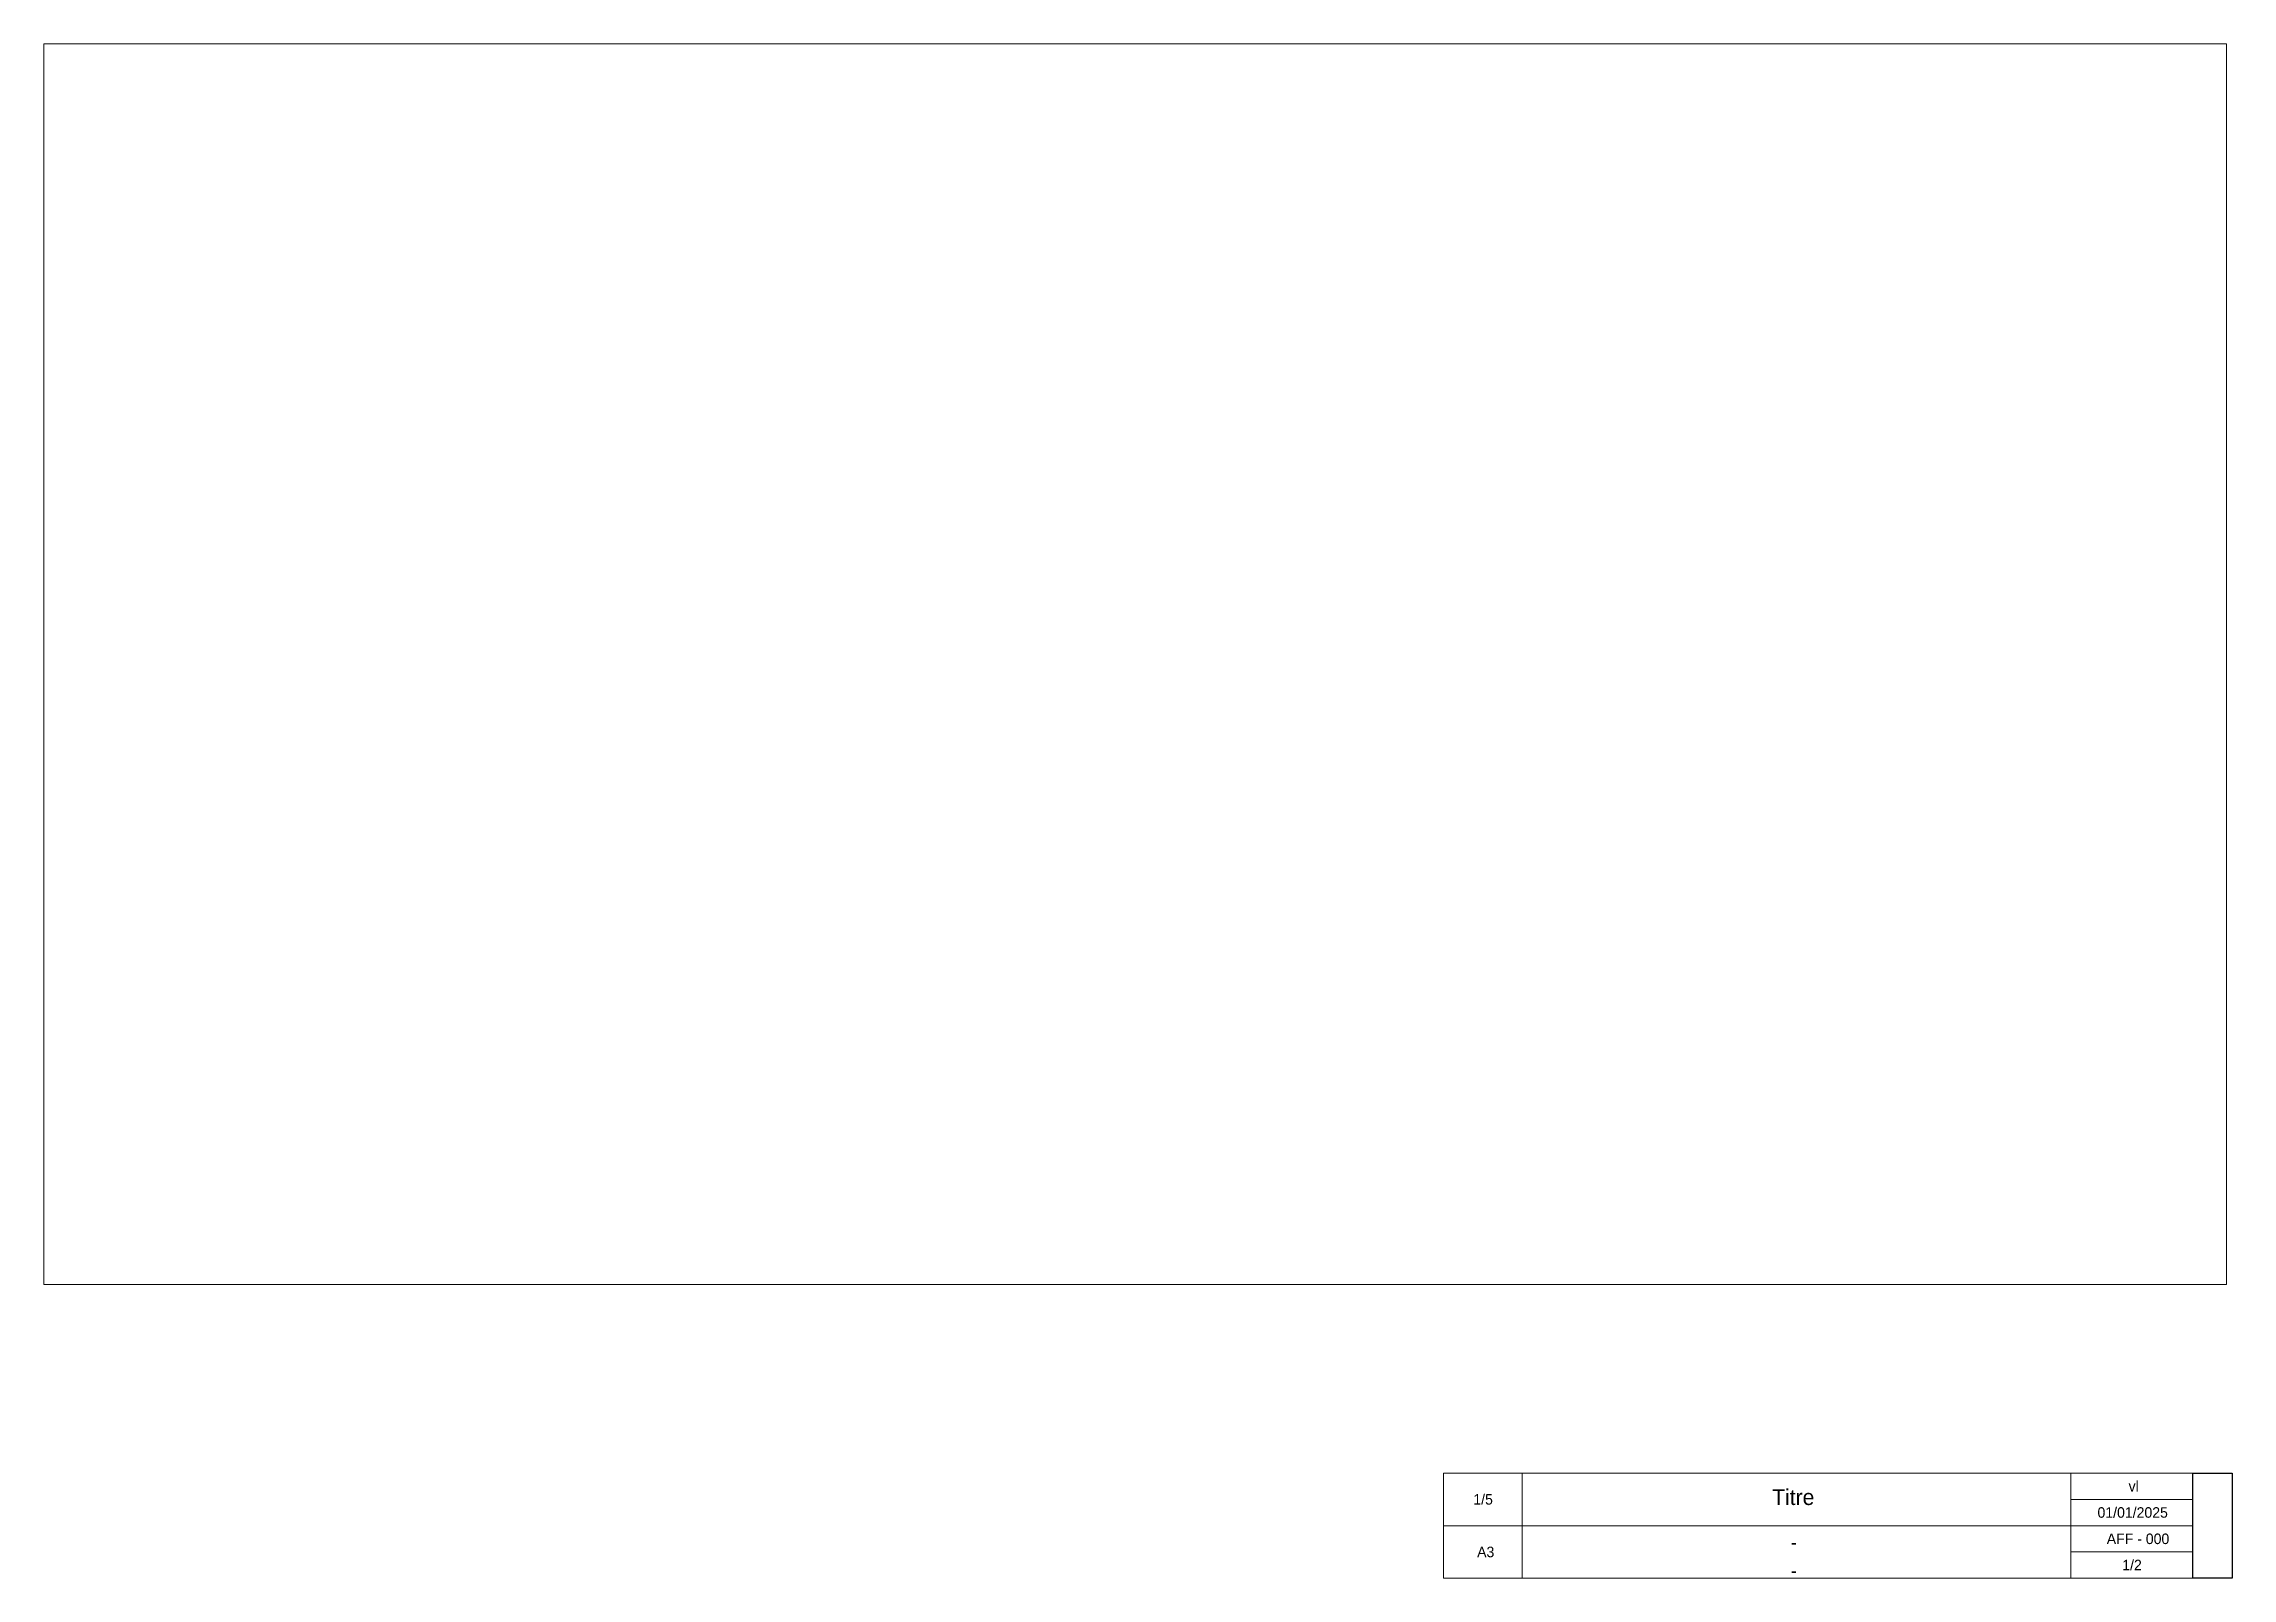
# Paper-space layout 'A3' of a CAD drawing. Header units: millimetres. Extents: x 2 to 418, y 2 to 294.
import ezdxf

# ---------------------------------------------------------------- set-up
doc = ezdxf.new("R2010")
doc.units = ezdxf.units.MM
doc.linetypes.add('________________', pattern=[0])
doc.styles.get("Standard").update_dxf_attribs({"font": 'arial.ttf', "height": 4})
picture_1 = doc.add_image_def('image1.jpg', size_in_pixel=(752, 2100))

psp = doc.layouts.new('A3')

# ---------------------------------------------------------------- linework, layer by layer
at = {"color": 7, "linetype": '________________', "lineweight": 20, "transparency": 33554687}
for p, q in [((267.96, 22.09), (417.96, 22.09)), ((267.96, 2.09), (267.96, 22.09)), ((282.96, 2.09), (282.96, 22.09)), ((387.28, 2.09), (387.28, 22.09)), ((410.46, 2.09), (410.46, 22.09)), ((417.96, 2.09), (417.96, 22.09)), ((410.46, 17.09), (387.28, 17.09)), ((282.96, 12.09), (267.96, 12.09)), ((282.96, 12.09), (267.96, 12.09)), ((387.28, 12.09), (282.96, 12.09)), ((410.46, 12.09), (387.28, 12.09)), ((410.46, 7.09), (387.28, 7.09)), ((267.96, 2.09), (417.96, 2.09))]:
    psp.add_line(p, q, dxfattribs=at)

# ---------------------------------------------------------------- texts
at = {"color": 7, "transparency": 33554687, "char_height": 2, "attachment_point": 1}
for s, insert in [('{\\fIsonormD;1/5}', (273.65, 18.1)), ('{\\fIsonormD;vl}', (398.25, 20.59)), ('{\\fIsonormD|b0|i0|c0|p2;01/01/2025}', (392.34, 15.6)), ('{\\fIsonormD;AFF - 000}', (394.1, 10.59)), ('{\\fIsonormD;A3}', (274.37, 8.09)), ('{\\fIsonormD;1/2}', (397.05, 5.6))]:
    psp.add_mtext(s, dxfattribs=dict(at, insert=insert))
at = {"color": 7, "transparency": 33554687, "attachment_point": 1}
for s, insert, char_height, width in [('\\pi44.84563;{\\fIsonormD|b0|i0|c0|p0;Titre}', (285.63, 19.02), 3, 98.977), ('\\pi46.39636;{\\fIsonormD|b0|i0|c0|p0;-}', (287.62, 10.18), 2.5, 94.9356), ('\\pi46.39636;{\\fIsonormD|b0|i0|c0|p0;-}', (287.62, 4.79), 2.5, 94.9356)]:
    psp.add_mtext(s, dxfattribs=dict(at, insert=insert, char_height=char_height, width=width))

# ---------------------------------------------------------------- pictures from other files: only their frames are drawn
at = {"transparency": 33554687}
image = psp.add_image(picture_1, insert=(410.46, 2.09), size_in_units=(7.5, 20), dxfattribs=at)
image.dxf.flags = 7

# ---------------------------------------------------------------- viewports
at = {"layer": 'Defpoints', "transparency": 33554687}
psp.add_viewport(center=(209.33, 176), size=(415.07, 236.0032), view_center_point=(10489.29, 4310.64), view_height=13824.431, dxfattribs=at)

doc.saveas('drawing.dxf')
